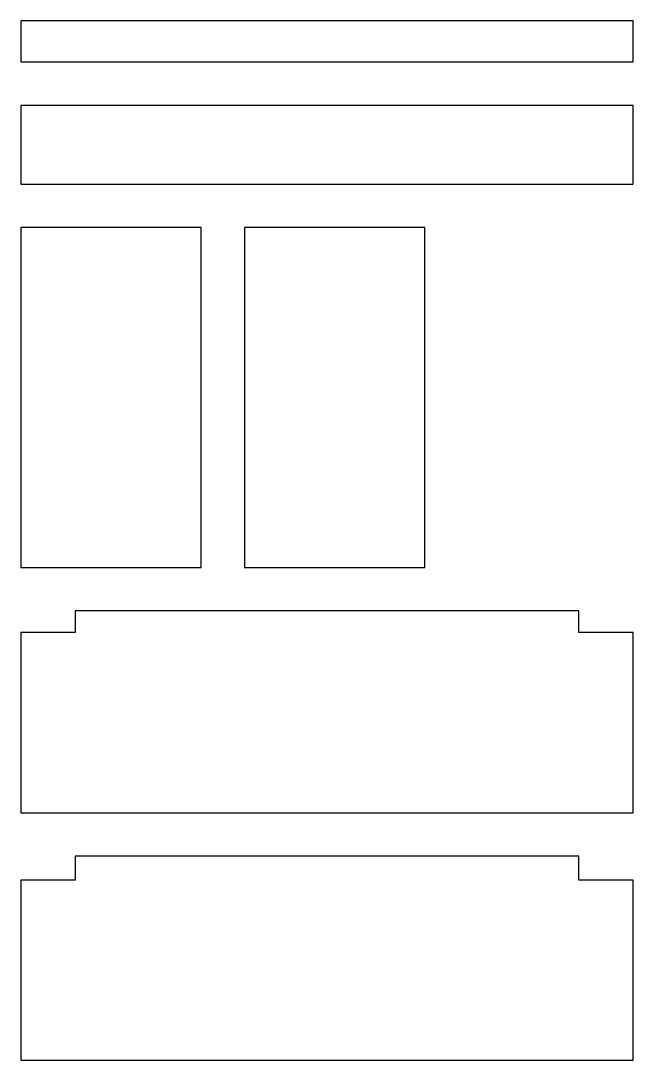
# Model space of a CAD drawing. Header units: millimetres. Extents: x 0 to 71, y 0 to 120.
import ezdxf

# ---------------------------------------------------------------- set-up
doc = ezdxf.new("R2010")
doc.units = ezdxf.units.MM

msp = doc.modelspace()

# ---------------------------------------------------------------- linework, layer by layer
at = {"layer": 'CUT'}
for points in [[(0, 115.11), (70.6, 115.11), (70.6, 119.86), (0, 119.86)], [(0, 101.01), (70.6, 101.01), (70.6, 110.11), (0, 110.11)], [(0, 56.81), (20.78, 56.81), (20.78, 96.01), (0, 96.01)], [(25.78, 56.81), (46.56, 56.81), (46.56, 96.01), (25.78, 96.01)], [(0, 28.53), (70.6, 28.53), (70.6, 49.31), (64.35, 49.31), (64.35, 51.81), (6.25, 51.81), (6.25, 49.31), (0, 49.31)], [(0, 0), (70.6, 0), (70.6, 20.78), (64.35, 20.78), (64.35, 23.53), (6.25, 23.53), (6.25, 20.78), (0, 20.78)]]:
    msp.add_lwpolyline(points, close=True, dxfattribs=at)

doc.saveas('drawing.dxf')
